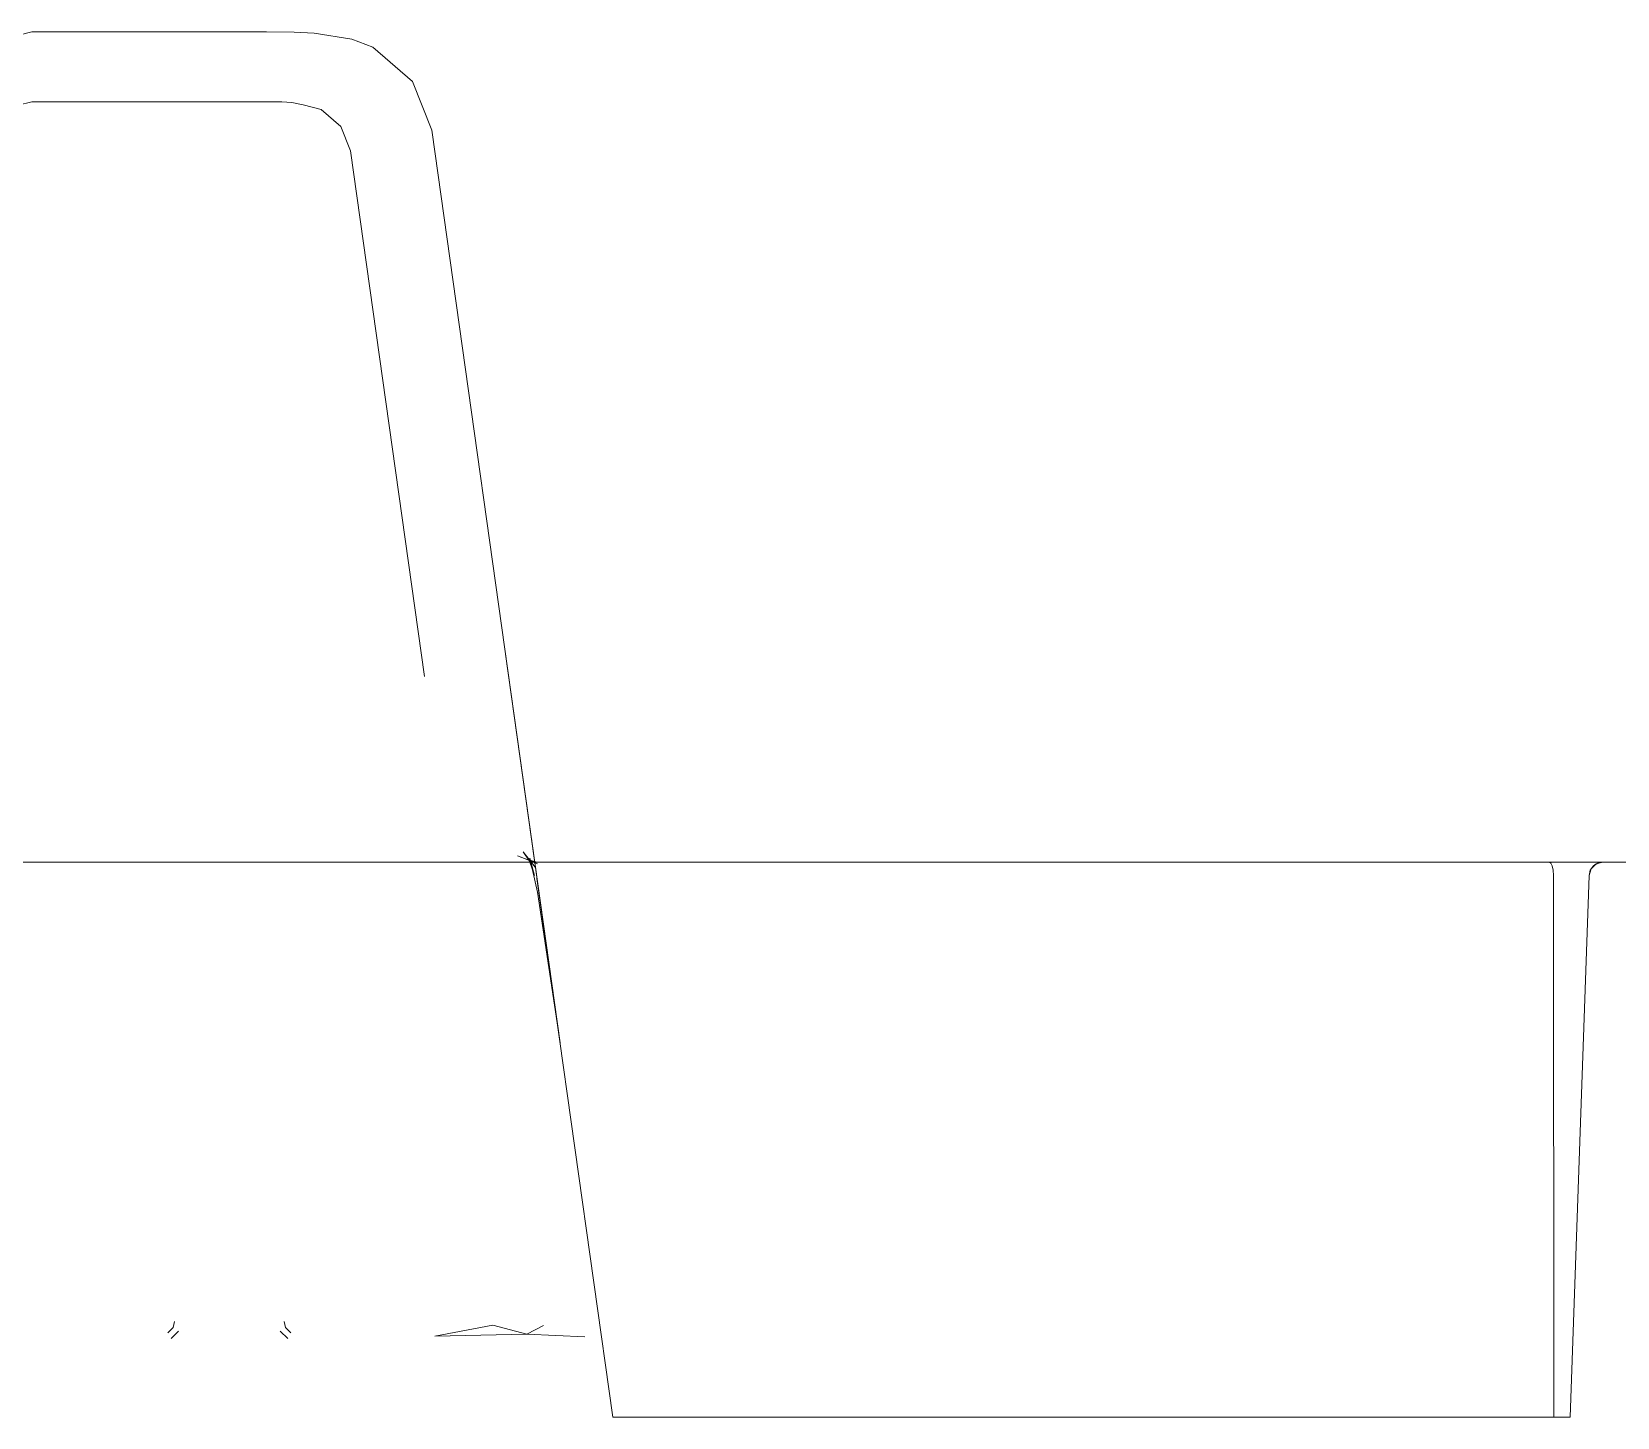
# Model space of a CAD drawing. Header units: millimetres. Extents: x 0 to 1729, y -270 to 583.
# Drawn here: x 89.4 to 146.5, y 520.3 to 570.3 of the extents above; entities that cross this region are included whole.
import ezdxf

# ---------------------------------------------------------------- set-up
doc = ezdxf.new("R2010")
doc.units = ezdxf.units.MM
doc.layers.add('OUTLINE', color=7, linetype='Continuous')

msp = doc.modelspace()

# ---------------------------------------------------------------- linework, layer by layer
at = {"layer": 'OUTLINE', "lineweight": 13}
for p, q in [((87.669, 569.81), (89.384, 570.258)), ((89.384, 570.258), (97.837, 570.258)), ((97.837, 570.258), (98.832, 570.243)), ((98.832, 570.243), (99.561, 570.203)), ((99.561, 570.203), (100.907, 569.989)), ((100.907, 569.989), (101.67, 569.702)), ((101.67, 569.702), (103.096, 568.464)), ((103.096, 568.464), (103.794, 566.71)), ((88.893, 567.608), (89.383, 567.736)), ((89.383, 567.736), (97.891, 567.736)), ((97.891, 567.736), (98.389, 567.729)), ((98.389, 567.729), (98.753, 567.708)), ((98.753, 567.708), (99.161, 567.626)), ((99.161, 567.626), (99.808, 567.458)), ((99.808, 567.458), (100.521, 566.839)), ((100.521, 566.839), (100.87, 565.962)), ((103.794, 566.71), (107.406, 541.008)), ((100.87, 565.962), (103.531, 547.026)), ((106.446, 547.837), (107.406, 541.008)), ((106.446, 547.837), (107.48, 540.481)), ((106.446, 547.837), (108.414, 533.836)), ((107.379, 541.201), (107.406, 541.008)), ((107.379, 541.201), (107.406, 541.008)), ((107.406, 541.008), (107.48, 540.481)), ((107.406, 541.008), (108.414, 533.836)), ((106.883, 540.569), (107.189, 540.444)), ((106.883, 540.569), (107.485, 540.34)), ((107.088, 540.706), (107.295, 540.436)), ((107.088, 540.706), (107.313, 540.371)), ((107.088, 540.706), (107.313, 540.371)), ((107.088, 540.706), (107.522, 540.154)), ((107.189, 540.444), (107.583, 540.34)), ((107.189, 540.444), (107.601, 540.285)), ((107.189, 540.444), (107.485, 540.34)), ((107.189, 540.444), (107.583, 540.34)), ((107.189, 540.444), (107.601, 540.285)), ((107.295, 540.436), (107.601, 540.285)), ((107.295, 540.436), (107.522, 540.154)), ((107.295, 540.436), (107.601, 540.285)), ((107.313, 540.371), (107.492, 539.861)), ((107.313, 540.371), (107.492, 539.861)), ((107.319, 540.481), (107.492, 539.861)), ((107.319, 540.481), (107.597, 539.253)), ((107.319, 540.481), (107.492, 539.861)), ((107.319, 540.481), (107.597, 539.253)), ((107.48, 540.481), (108.414, 533.836)), ((107.48, 540.481), (108.414, 533.836)), ((6, 540.34), (1142, 540.34)), ((6, 540.34), (1142, 540.34)), ((6, 540.34), (1142, 540.34)), ((6, 540.34), (1142, 540.34)), ((144.054, 540.34), (144.1, 540.304)), ((144.054, 540.34), (144.215, 540.34)), ((144.054, 540.34), (144.1, 540.304)), ((144.054, 540.34), (144.215, 540.34)), ((144.054, 540.34), (144.1, 540.304)), ((144.054, 540.34), (144.215, 540.34)), ((144.054, 540.34), (144.1, 540.304)), ((144.054, 540.34), (144.215, 540.34)), ((144.054, 540.34), (144.1, 540.304)), ((144.054, 540.34), (144.215, 540.34)), ((144.054, 540.34), (144.1, 540.304)), ((144.054, 540.34), (144.215, 540.34)), ((144.054, 540.34), (144.1, 540.304)), ((144.054, 540.34), (144.215, 540.34)), ((144.054, 540.34), (144.1, 540.304)), ((144.054, 540.34), (144.215, 540.34)), ((144.054, 540.34), (144.1, 540.304)), ((144.054, 540.34), (144.215, 540.34)), ((144.054, 540.34), (144.1, 540.304)), ((144.054, 540.34), (144.215, 540.34)), ((144.054, 540.34), (144.1, 540.304)), ((144.054, 540.34), (144.215, 540.34)), ((144.054, 540.34), (144.1, 540.304)), ((144.054, 540.34), (144.215, 540.34)), ((144.054, 540.34), (144.1, 540.304)), ((144.054, 540.34), (144.215, 540.34)), ((144.054, 540.34), (144.1, 540.304)), ((144.054, 540.34), (144.215, 540.34)), ((144.054, 540.34), (144.1, 540.304)), ((144.054, 540.34), (144.215, 540.34)), ((144.054, 540.34), (144.1, 540.304)), ((144.054, 540.34), (144.215, 540.34)), ((144.054, 540.34), (144.1, 540.304)), ((144.054, 540.34), (144.215, 540.34)), ((144.054, 540.34), (144.1, 540.304)), ((144.054, 540.34), (144.215, 540.34)), ((144.1, 540.304), (144.151, 540.202)), ((144.1, 540.304), (144.151, 540.202)), ((144.1, 540.304), (144.151, 540.202)), ((144.1, 540.304), (144.151, 540.202)), ((144.1, 540.304), (144.151, 540.202)), ((144.1, 540.304), (144.151, 540.202)), ((144.1, 540.304), (144.151, 540.202)), ((144.1, 540.304), (144.151, 540.202)), ((144.1, 540.304), (144.151, 540.202)), ((144.1, 540.304), (144.151, 540.202)), ((144.1, 540.304), (144.151, 540.202)), ((144.1, 540.304), (144.151, 540.202)), ((144.1, 540.304), (144.151, 540.202)), ((144.1, 540.304), (144.151, 540.202)), ((144.1, 540.304), (144.151, 540.202)), ((144.1, 540.304), (144.151, 540.202)), ((144.1, 540.304), (144.151, 540.202)), ((144.1, 540.304), (144.151, 540.202)), ((144.151, 540.202), (144.191, 540.047)), ((144.151, 540.202), (144.191, 540.047)), ((144.151, 540.202), (144.191, 540.047)), ((144.151, 540.202), (144.191, 540.047)), ((144.151, 540.202), (144.191, 540.047)), ((144.151, 540.202), (144.191, 540.047)), ((144.151, 540.202), (144.191, 540.047)), ((144.151, 540.202), (144.191, 540.047)), ((144.151, 540.202), (144.191, 540.047)), ((144.151, 540.202), (144.191, 540.047)), ((144.151, 540.202), (144.191, 540.047)), ((144.151, 540.202), (144.191, 540.047)), ((144.151, 540.202), (144.191, 540.047)), ((144.151, 540.202), (144.191, 540.047)), ((144.151, 540.202), (144.191, 540.047)), ((144.151, 540.202), (144.191, 540.047)), ((144.151, 540.202), (144.191, 540.047)), ((144.151, 540.202), (144.191, 540.047)), ((144.191, 540.047), (144.207, 539.857)), ((144.191, 540.047), (144.207, 539.857)), ((144.191, 540.047), (144.207, 539.857)), ((144.191, 540.047), (144.207, 539.857)), ((144.191, 540.047), (144.207, 539.857)), ((144.191, 540.047), (144.207, 539.857)), ((144.191, 540.047), (144.207, 539.857)), ((144.191, 540.047), (144.207, 539.857)), ((144.191, 540.047), (144.207, 539.857)), ((144.191, 540.047), (144.207, 539.857)), ((144.191, 540.047), (144.207, 539.857)), ((144.191, 540.047), (144.207, 539.857)), ((144.191, 540.047), (144.207, 539.857)), ((144.191, 540.047), (144.207, 539.857)), ((144.191, 540.047), (144.207, 539.857)), ((144.191, 540.047), (144.207, 539.857)), ((144.191, 540.047), (144.207, 539.857)), ((144.191, 540.047), (144.207, 539.857)), ((144.207, 539.857), (144.212, 520.34)), ((144.207, 539.857), (144.212, 520.34)), ((144.207, 539.857), (144.212, 520.34)), ((144.207, 539.857), (144.212, 520.34)), ((144.207, 539.857), (144.212, 520.34)), ((144.207, 539.857), (144.212, 520.34)), ((144.207, 539.857), (144.212, 520.34)), ((144.207, 539.857), (144.212, 520.34)), ((144.207, 539.857), (144.212, 520.34)), ((144.207, 539.857), (144.212, 520.34)), ((144.207, 539.857), (144.212, 520.34)), ((144.207, 539.857), (144.212, 520.34)), ((144.207, 539.857), (144.212, 520.34)), ((144.207, 539.857), (144.212, 520.34)), ((144.207, 539.857), (144.212, 520.34)), ((144.207, 539.857), (144.212, 520.34)), ((144.207, 539.857), (144.212, 520.34)), ((144.207, 539.857), (144.212, 520.34)), ((144.215, 540.34), (144.732, 540.34)), ((144.215, 540.34), (144.732, 540.34)), ((144.215, 540.34), (144.732, 540.34)), ((144.215, 540.34), (144.732, 540.34)), ((144.215, 540.34), (144.732, 540.34)), ((144.215, 540.34), (144.732, 540.34)), ((144.215, 540.34), (144.732, 540.34)), ((144.215, 540.34), (144.732, 540.34)), ((144.215, 540.34), (144.732, 540.34)), ((144.215, 540.34), (144.732, 540.34)), ((144.215, 540.34), (144.732, 540.34)), ((144.215, 540.34), (144.732, 540.34)), ((144.215, 540.34), (144.732, 540.34)), ((144.215, 540.34), (144.732, 540.34)), ((144.215, 540.34), (144.732, 540.34)), ((144.215, 540.34), (144.732, 540.34)), ((144.215, 540.34), (144.732, 540.34)), ((144.215, 540.34), (144.732, 540.34)), ((144.732, 540.34), (145.487, 540.34)), ((144.732, 540.34), (145.487, 540.34)), ((144.732, 540.34), (145.487, 540.34)), ((144.732, 540.34), (145.487, 540.34)), ((144.732, 540.34), (145.487, 540.34)), ((144.732, 540.34), (145.487, 540.34)), ((144.732, 540.34), (145.487, 540.34)), ((144.732, 540.34), (145.487, 540.34)), ((144.732, 540.34), (145.487, 540.34)), ((144.732, 540.34), (145.487, 540.34)), ((144.732, 540.34), (145.487, 540.34)), ((144.732, 540.34), (145.487, 540.34)), ((144.732, 540.34), (145.487, 540.34)), ((144.732, 540.34), (145.487, 540.34)), ((144.732, 540.34), (145.487, 540.34)), ((144.732, 540.34), (145.487, 540.34)), ((144.732, 540.34), (145.487, 540.34)), ((144.732, 540.34), (145.487, 540.34)), ((144.802, 520.34), (145.483, 539.857)), ((144.802, 520.34), (145.483, 539.857)), ((144.802, 520.34), (145.483, 539.857)), ((144.802, 520.34), (145.483, 539.857)), ((144.802, 520.34), (145.483, 539.857)), ((144.802, 520.34), (145.483, 539.857)), ((144.802, 520.34), (145.483, 539.857)), ((144.802, 520.34), (145.483, 539.857)), ((144.802, 520.34), (145.483, 539.857)), ((144.802, 520.34), (145.483, 539.857)), ((144.802, 520.34), (145.483, 539.857)), ((144.802, 520.34), (145.483, 539.857)), ((144.802, 520.34), (145.483, 539.857)), ((144.802, 520.34), (145.483, 539.857)), ((144.802, 520.34), (145.483, 539.857)), ((144.802, 520.34), (145.483, 539.857)), ((144.802, 520.34), (145.483, 539.857)), ((144.802, 520.34), (145.483, 539.857)), ((145.483, 539.857), (145.556, 540.1)), ((145.483, 539.857), (145.556, 540.1)), ((145.483, 539.857), (145.528, 540.047)), ((145.483, 539.857), (145.528, 540.047)), ((145.483, 539.857), (145.528, 540.047)), ((145.483, 539.857), (145.528, 540.047)), ((145.483, 539.857), (145.528, 540.047)), ((145.483, 539.857), (145.528, 540.047)), ((145.483, 539.857), (145.528, 540.047)), ((145.483, 539.857), (145.528, 540.047)), ((145.483, 539.857), (145.528, 540.047)), ((145.483, 539.857), (145.528, 540.047)), ((145.483, 539.857), (145.528, 540.047)), ((145.483, 539.857), (145.528, 540.047)), ((145.483, 539.857), (145.528, 540.047)), ((145.483, 539.857), (145.528, 540.047)), ((145.483, 539.857), (145.528, 540.047)), ((145.483, 539.857), (145.528, 540.047)), ((145.483, 539.857), (145.528, 540.047)), ((145.483, 539.857), (145.528, 540.047)), ((145.487, 540.34), (145.983, 540.34)), ((145.487, 540.34), (145.983, 540.34)), ((145.487, 540.34), (145.983, 540.34)), ((145.487, 540.34), (145.983, 540.34)), ((145.487, 540.34), (145.983, 540.34)), ((145.487, 540.34), (145.983, 540.34)), ((145.487, 540.34), (145.983, 540.34)), ((145.487, 540.34), (145.983, 540.34)), ((145.487, 540.34), (145.983, 540.34)), ((145.487, 540.34), (145.983, 540.34)), ((145.487, 540.34), (145.983, 540.34)), ((145.487, 540.34), (145.983, 540.34)), ((145.487, 540.34), (145.983, 540.34)), ((145.487, 540.34), (145.983, 540.34)), ((145.487, 540.34), (145.983, 540.34)), ((145.487, 540.34), (145.983, 540.34)), ((145.487, 540.34), (145.983, 540.34)), ((145.487, 540.34), (145.983, 540.34)), ((145.528, 540.047), (145.638, 540.202)), ((145.528, 540.047), (145.638, 540.202)), ((145.528, 540.047), (145.638, 540.202)), ((145.528, 540.047), (145.638, 540.202)), ((145.528, 540.047), (145.638, 540.202)), ((145.528, 540.047), (145.638, 540.202)), ((145.528, 540.047), (145.638, 540.202)), ((145.528, 540.047), (145.638, 540.202)), ((145.528, 540.047), (145.638, 540.202)), ((145.528, 540.047), (145.638, 540.202)), ((145.528, 540.047), (145.638, 540.202)), ((145.528, 540.047), (145.638, 540.202)), ((145.528, 540.047), (145.638, 540.202)), ((145.528, 540.047), (145.638, 540.202)), ((145.528, 540.047), (145.638, 540.202)), ((145.528, 540.047), (145.638, 540.202)), ((145.528, 540.047), (145.638, 540.202)), ((145.528, 540.047), (145.638, 540.202)), ((145.528, 540.047), (145.556, 540.1)), ((145.528, 540.047), (145.556, 540.1)), ((145.556, 540.1), (145.738, 540.276)), ((145.556, 540.1), (145.738, 540.276)), ((145.556, 540.1), (145.638, 540.202)), ((145.556, 540.1), (145.638, 540.202)), ((145.638, 540.202), (145.797, 540.304)), ((145.638, 540.202), (145.797, 540.304)), ((145.638, 540.202), (145.797, 540.304)), ((145.638, 540.202), (145.797, 540.304)), ((145.638, 540.202), (145.797, 540.304)), ((145.638, 540.202), (145.797, 540.304)), ((145.638, 540.202), (145.797, 540.304)), ((145.638, 540.202), (145.797, 540.304)), ((145.638, 540.202), (145.797, 540.304)), ((145.638, 540.202), (145.797, 540.304)), ((145.638, 540.202), (145.797, 540.304)), ((145.638, 540.202), (145.797, 540.304)), ((145.638, 540.202), (145.797, 540.304)), ((145.638, 540.202), (145.797, 540.304)), ((145.638, 540.202), (145.797, 540.304)), ((145.638, 540.202), (145.797, 540.304)), ((145.638, 540.202), (145.797, 540.304)), ((145.638, 540.202), (145.797, 540.304)), ((145.638, 540.202), (145.738, 540.276)), ((145.638, 540.202), (145.738, 540.276)), ((145.738, 540.276), (145.983, 540.34)), ((145.738, 540.276), (145.983, 540.34)), ((145.738, 540.276), (145.797, 540.304)), ((145.738, 540.276), (145.797, 540.304)), ((145.797, 540.304), (145.983, 540.34)), ((145.797, 540.304), (145.983, 540.34)), ((145.797, 540.304), (145.983, 540.34)), ((145.797, 540.304), (145.983, 540.34)), ((145.797, 540.304), (145.983, 540.34)), ((145.797, 540.304), (145.983, 540.34)), ((145.797, 540.304), (145.983, 540.34)), ((145.797, 540.304), (145.983, 540.34)), ((145.797, 540.304), (145.983, 540.34)), ((145.797, 540.304), (145.983, 540.34)), ((145.797, 540.304), (145.983, 540.34)), ((145.797, 540.304), (145.983, 540.34)), ((145.797, 540.304), (145.983, 540.34)), ((145.797, 540.304), (145.983, 540.34)), ((145.797, 540.304), (145.983, 540.34)), ((145.797, 540.304), (145.983, 540.34)), ((145.797, 540.304), (145.983, 540.34)), ((145.797, 540.304), (145.983, 540.34)), ((107.582, 539.753), (108.414, 533.836)), ((107.582, 539.753), (110.311, 520.34)), ((107.582, 539.753), (108.414, 533.836)), ((107.582, 539.753), (110.311, 520.34)), ((107.597, 539.253), (108.414, 533.836)), ((107.597, 539.253), (108.414, 533.836)), ((94.472, 523.57), (94.527, 523.792)), ((98.473, 523.792), (98.528, 523.57)), ((94.283, 523.387), (94.472, 523.57)), ((94.398, 523.182), (94.673, 523.448)), ((94.398, 523.182), (94.673, 523.448)), ((98.327, 523.448), (98.602, 523.182)), ((98.327, 523.448), (98.602, 523.182)), ((98.528, 523.57), (98.717, 523.387)), ((103.897, 523.262), (105.997, 523.662)), ((103.897, 523.262), (105.997, 523.662)), ((103.897, 523.262), (107.218, 523.338)), ((103.897, 523.262), (107.218, 523.338)), ((105.997, 523.662), (107.218, 523.338)), ((105.997, 523.662), (107.218, 523.338)), ((107.218, 523.338), (107.82, 523.646)), ((107.218, 523.338), (107.82, 523.646)), ((107.218, 523.338), (109.301, 523.236)), ((107.218, 523.338), (109.301, 523.236)), ((110.311, 520.34), (110.311, 520.34)), ((110.311, 520.34), (110.445, 520.34)), ((110.311, 520.34), (110.445, 520.34)), ((110.311, 520.34), (110.311, 520.34)), ((110.311, 520.34), (110.445, 520.34)), ((110.311, 520.34), (110.445, 520.34)), ((110.311, 520.34), (110.311, 520.34)), ((110.311, 520.34), (110.445, 520.34)), ((110.311, 520.34), (110.445, 520.34)), ((110.311, 520.34), (110.311, 520.34)), ((110.311, 520.34), (110.445, 520.34)), ((110.311, 520.34), (110.445, 520.34)), ((110.311, 520.34), (110.311, 520.34)), ((110.311, 520.34), (110.445, 520.34)), ((110.311, 520.34), (110.445, 520.34)), ((110.311, 520.34), (110.311, 520.34)), ((110.311, 520.34), (110.445, 520.34)), ((110.311, 520.34), (110.445, 520.34)), ((110.311, 520.34), (110.311, 520.34)), ((110.311, 520.34), (110.445, 520.34)), ((110.311, 520.34), (110.445, 520.34)), ((110.311, 520.34), (110.311, 520.34)), ((110.311, 520.34), (110.445, 520.34)), ((110.311, 520.34), (110.445, 520.34)), ((110.311, 520.34), (110.311, 520.34)), ((110.311, 520.34), (110.445, 520.34)), ((110.311, 520.34), (110.445, 520.34)), ((110.311, 520.34), (110.311, 520.34)), ((110.311, 520.34), (110.445, 520.34)), ((110.311, 520.34), (110.445, 520.34)), ((110.445, 520.34), (110.813, 520.34)), ((110.445, 520.34), (110.813, 520.34)), ((110.445, 520.34), (110.813, 520.34)), ((110.445, 520.34), (110.813, 520.34)), ((110.445, 520.34), (110.813, 520.34)), ((110.445, 520.34), (110.813, 520.34)), ((110.445, 520.34), (110.813, 520.34)), ((110.445, 520.34), (110.813, 520.34)), ((110.445, 520.34), (110.813, 520.34)), ((110.445, 520.34), (110.813, 520.34)), ((110.445, 520.34), (110.813, 520.34)), ((110.445, 520.34), (110.813, 520.34)), ((110.445, 520.34), (110.813, 520.34)), ((110.445, 520.34), (110.813, 520.34)), ((110.445, 520.34), (110.813, 520.34)), ((110.445, 520.34), (110.813, 520.34)), ((110.445, 520.34), (110.813, 520.34)), ((110.445, 520.34), (110.813, 520.34)), ((110.445, 520.34), (110.813, 520.34)), ((110.445, 520.34), (110.813, 520.34)), ((110.813, 520.34), (111.316, 520.34)), ((110.813, 520.34), (111.316, 520.34)), ((110.813, 520.34), (111.316, 520.34)), ((110.813, 520.34), (111.316, 520.34)), ((110.813, 520.34), (111.316, 520.34)), ((110.813, 520.34), (111.316, 520.34)), ((110.813, 520.34), (111.316, 520.34)), ((110.813, 520.34), (111.316, 520.34)), ((110.813, 520.34), (111.316, 520.34)), ((110.813, 520.34), (111.316, 520.34)), ((110.813, 520.34), (111.316, 520.34)), ((110.813, 520.34), (111.316, 520.34)), ((110.813, 520.34), (111.316, 520.34)), ((110.813, 520.34), (111.316, 520.34)), ((110.813, 520.34), (111.316, 520.34)), ((110.813, 520.34), (111.316, 520.34)), ((110.813, 520.34), (111.316, 520.34)), ((110.813, 520.34), (111.316, 520.34)), ((110.813, 520.34), (111.316, 520.34)), ((110.813, 520.34), (111.316, 520.34)), ((111.316, 520.34), (143.802, 520.34)), ((111.316, 520.34), (144.212, 520.34)), ((111.316, 520.34), (144.212, 520.34)), ((111.316, 520.34), (144.212, 520.34)), ((111.316, 520.34), (144.212, 520.34)), ((111.316, 520.34), (144.212, 520.34)), ((111.316, 520.34), (144.212, 520.34)), ((111.316, 520.34), (144.212, 520.34)), ((111.316, 520.34), (144.212, 520.34)), ((111.316, 520.34), (144.212, 520.34)), ((111.316, 520.34), (144.212, 520.34)), ((111.316, 520.34), (144.212, 520.34)), ((111.316, 520.34), (144.212, 520.34)), ((111.316, 520.34), (144.212, 520.34)), ((111.316, 520.34), (144.212, 520.34)), ((111.316, 520.34), (144.212, 520.34)), ((111.316, 520.34), (144.212, 520.34)), ((111.316, 520.34), (144.212, 520.34)), ((111.316, 520.34), (144.212, 520.34)), ((111.316, 520.34), (143.802, 520.34)), ((143.802, 520.34), (144.302, 520.34)), ((143.802, 520.34), (144.302, 520.34)), ((144.212, 520.34), (144.389, 520.34)), ((144.212, 520.34), (144.389, 520.34)), ((144.212, 520.34), (144.389, 520.34)), ((144.212, 520.34), (144.389, 520.34)), ((144.212, 520.34), (144.389, 520.34)), ((144.212, 520.34), (144.389, 520.34)), ((144.212, 520.34), (144.389, 520.34)), ((144.212, 520.34), (144.389, 520.34)), ((144.212, 520.34), (144.389, 520.34)), ((144.212, 520.34), (144.389, 520.34)), ((144.212, 520.34), (144.389, 520.34)), ((144.212, 520.34), (144.389, 520.34)), ((144.212, 520.34), (144.389, 520.34)), ((144.212, 520.34), (144.389, 520.34)), ((144.212, 520.34), (144.389, 520.34)), ((144.212, 520.34), (144.389, 520.34)), ((144.212, 520.34), (144.389, 520.34)), ((144.212, 520.34), (144.389, 520.34)), ((144.302, 520.34), (144.668, 520.34)), ((144.302, 520.34), (144.668, 520.34)), ((144.389, 520.34), (144.586, 520.34)), ((144.389, 520.34), (144.586, 520.34)), ((144.389, 520.34), (144.586, 520.34)), ((144.389, 520.34), (144.586, 520.34)), ((144.389, 520.34), (144.586, 520.34)), ((144.389, 520.34), (144.586, 520.34)), ((144.389, 520.34), (144.586, 520.34)), ((144.389, 520.34), (144.586, 520.34)), ((144.389, 520.34), (144.586, 520.34)), ((144.389, 520.34), (144.586, 520.34)), ((144.389, 520.34), (144.586, 520.34)), ((144.389, 520.34), (144.586, 520.34)), ((144.389, 520.34), (144.586, 520.34)), ((144.389, 520.34), (144.586, 520.34)), ((144.389, 520.34), (144.586, 520.34)), ((144.389, 520.34), (144.586, 520.34)), ((144.389, 520.34), (144.586, 520.34)), ((144.389, 520.34), (144.586, 520.34)), ((144.586, 520.34), (144.802, 520.34)), ((144.586, 520.34), (144.802, 520.34)), ((144.586, 520.34), (144.802, 520.34)), ((144.586, 520.34), (144.802, 520.34)), ((144.586, 520.34), (144.802, 520.34)), ((144.586, 520.34), (144.802, 520.34)), ((144.586, 520.34), (144.802, 520.34)), ((144.586, 520.34), (144.802, 520.34)), ((144.586, 520.34), (144.802, 520.34)), ((144.586, 520.34), (144.802, 520.34)), ((144.586, 520.34), (144.802, 520.34)), ((144.586, 520.34), (144.802, 520.34)), ((144.586, 520.34), (144.802, 520.34)), ((144.586, 520.34), (144.802, 520.34)), ((144.586, 520.34), (144.802, 520.34)), ((144.586, 520.34), (144.802, 520.34)), ((144.586, 520.34), (144.802, 520.34)), ((144.586, 520.34), (144.802, 520.34)), ((144.668, 520.34), (144.802, 520.34)), ((144.668, 520.34), (144.802, 520.34)), ((144.802, 520.34), (144.802, 520.34)), ((144.802, 520.34), (144.802, 520.34)), ((144.802, 520.34), (144.802, 520.34)), ((144.802, 520.34), (144.802, 520.34)), ((144.802, 520.34), (144.802, 520.34)), ((144.802, 520.34), (144.802, 520.34)), ((144.802, 520.34), (144.802, 520.34)), ((144.802, 520.34), (144.802, 520.34)), ((144.802, 520.34), (144.802, 520.34)), ((144.802, 520.34), (144.802, 520.34))]:
    msp.add_line(p, q, dxfattribs=at)

doc.saveas('drawing.dxf')
